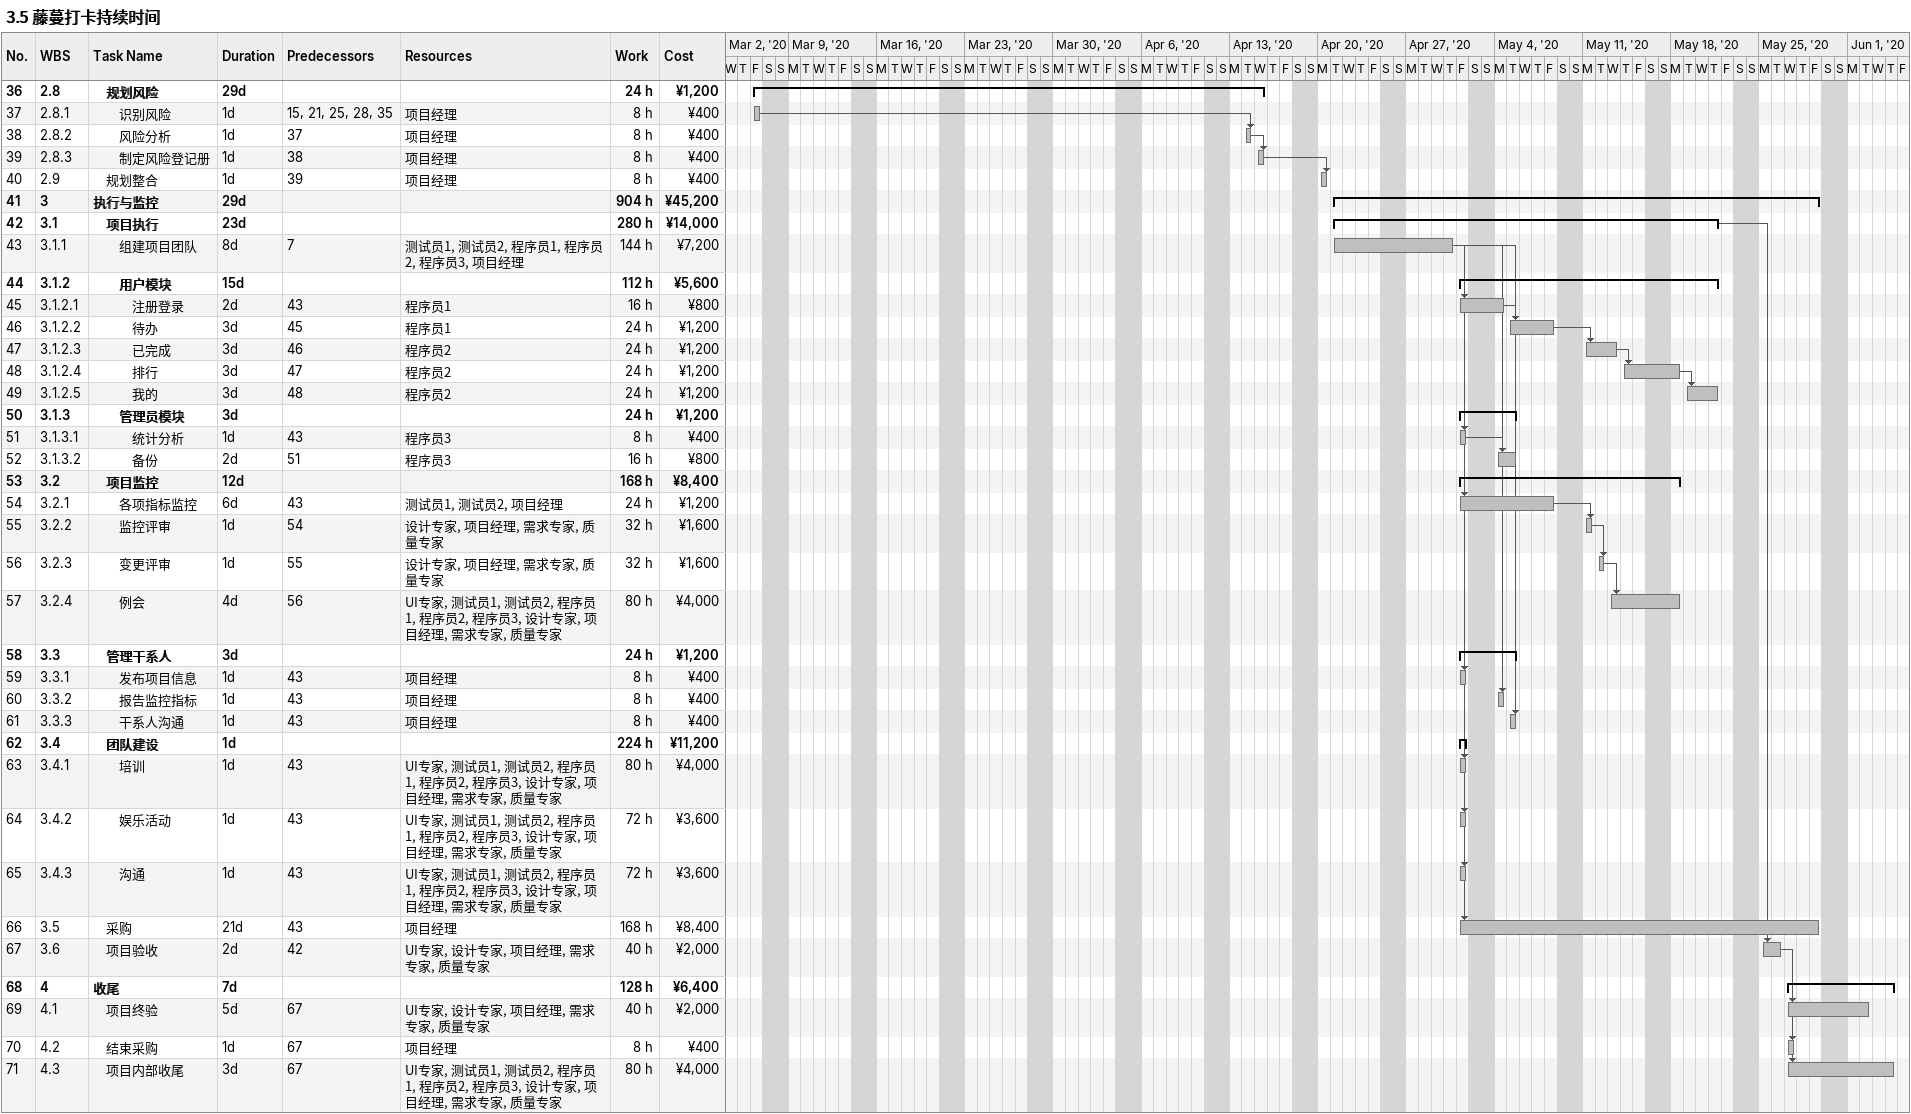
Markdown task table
3.5 藤蔓打卡持续时间

| ID | WBS | Task | Duration | Start | Finish | Predecessors | Resources | Work (h) | Cost (¥) |
|---|---|---|---|---|---|---|---|---|---|
| 36 | 2.8 | **规划风险** | 29d | 2020-03-06 | 2020-04-15 |  |  | 24 | 1200 |
| 37 | 2.8.1 | 识别风险 | 1d | 2020-03-06 | 2020-03-06 | 15, 21, 25, 28, 35 | 项目经理 | 8 | 400 |
| 38 | 2.8.2 | 风险分析 | 1d | 2020-04-14 | 2020-04-14 | 37 | 项目经理 | 8 | 400 |
| 39 | 2.8.3 | 制定风险登记册 | 1d | 2020-04-15 | 2020-04-15 | 38 | 项目经理 | 8 | 400 |
| 40 | 2.9 | 规划整合 | 1d | 2020-04-20 | 2020-04-20 | 39 | 项目经理 | 8 | 400 |
| 41 | 3 | **执行与监控** | 29d | 2020-04-21 | 2020-05-29 |  |  | 904 | 45200 |
| 42 | 3.1 | **项目执行** | 23d | 2020-04-21 | 2020-05-21 |  |  | 280 | 14000 |
| 43 | 3.1.1 | 组建项目团队 | 8d | 2020-04-21 | 2020-04-30 | 7 | 测试员1, 测试员2, 程序员1, 程序员2, 程序员3, 项目经理 | 144 | 7200 |
| 44 | 3.1.2 | **用户模块** | 15d | 2020-05-01 | 2020-05-21 |  |  | 112 | 5600 |
| 45 | 3.1.2.1 | 注册登录 | 2d | 2020-05-01 | 2020-05-04 | 43 | 程序员1 | 16 | 800 |
| 46 | 3.1.2.2 | 待办 | 3d | 2020-05-05 | 2020-05-08 | 45 | 程序员1 | 24 | 1200 |
| 47 | 3.1.2.3 | 已完成 | 3d | 2020-05-11 | 2020-05-13 | 46 | 程序员2 | 24 | 1200 |
| 48 | 3.1.2.4 | 排行 | 3d | 2020-05-14 | 2020-05-18 | 47 | 程序员2 | 24 | 1200 |
| 49 | 3.1.2.5 | 我的 | 3d | 2020-05-19 | 2020-05-21 | 48 | 程序员2 | 24 | 1200 |
| 50 | 3.1.3 | **管理员模块** | 3d | 2020-05-01 | 2020-05-05 |  |  | 24 | 1200 |
| 51 | 3.1.3.1 | 统计分析 | 1d | 2020-05-01 | 2020-05-01 | 43 | 程序员3 | 8 | 400 |
| 52 | 3.1.3.2 | 备份 | 2d | 2020-05-04 | 2020-05-05 | 51 | 程序员3 | 16 | 800 |
| 53 | 3.2 | **项目监控** | 12d | 2020-05-01 | 2020-05-18 |  |  | 168 | 8400 |
| 54 | 3.2.1 | 各项指标监控 | 6d | 2020-05-01 | 2020-05-08 | 43 | 测试员1, 测试员2, 项目经理 | 24 | 1200 |
| 55 | 3.2.2 | 监控评审 | 1d | 2020-05-11 | 2020-05-11 | 54 | 设计专家, 项目经理, 需求专家, 质量专家 | 32 | 1600 |
| 56 | 3.2.3 | 变更评审 | 1d | 2020-05-12 | 2020-05-12 | 55 | 设计专家, 项目经理, 需求专家, 质量专家 | 32 | 1600 |
| 57 | 3.2.4 | 例会 | 4d | 2020-05-13 | 2020-05-18 | 56 | UI专家, 测试员1, 测试员2, 程序员1, 程序员2, 程序员3, 设计专家, 项目经理, 需求专家, 质量专家 | 80 | 4000 |
| 58 | 3.3 | **管理干系人** | 3d | 2020-05-01 | 2020-05-05 |  |  | 24 | 1200 |
| 59 | 3.3.1 | 发布项目信息 | 1d | 2020-05-01 | 2020-05-01 | 43 | 项目经理 | 8 | 400 |
| 60 | 3.3.2 | 报告监控指标 | 1d | 2020-05-04 | 2020-05-04 | 43 | 项目经理 | 8 | 400 |
| 61 | 3.3.3 | 干系人沟通 | 1d | 2020-05-05 | 2020-05-05 | 43 | 项目经理 | 8 | 400 |
| 62 | 3.4 | **团队建设** | 1d | 2020-05-01 | 2020-05-01 |  |  | 224 | 11200 |
| 63 | 3.4.1 | 培训 | 1d | 2020-05-01 | 2020-05-01 | 43 | UI专家, 测试员1, 测试员2, 程序员1, 程序员2, 程序员3, 设计专家, 项目经理, 需求专家, 质量专家 | 80 | 4000 |
| 64 | 3.4.2 | 娱乐活动 | 1d | 2020-05-01 | 2020-05-01 | 43 | UI专家, 测试员1, 测试员2, 程序员1, 程序员2, 程序员3, 设计专家, 项目经理, 需求专家, 质量专家 | 72 | 3600 |
| 65 | 3.4.3 | 沟通 | 1d | 2020-05-01 | 2020-05-01 | 43 | UI专家, 测试员1, 测试员2, 程序员1, 程序员2, 程序员3, 设计专家, 项目经理, 需求专家, 质量专家 | 72 | 3600 |
| 66 | 3.5 | 采购 | 21d | 2020-05-01 | 2020-05-29 | 43 | 项目经理 | 168 | 8400 |
| 67 | 3.6 | 项目验收 | 2d | 2020-05-25 | 2020-05-26 | 42 | UI专家, 设计专家, 项目经理, 需求专家, 质量专家 | 40 | 2000 |
| 68 | 4 | **收尾** | 7d | 2020-05-27 | 2020-06-04 |  |  | 128 | 6400 |
| 69 | 4.1 | 项目终验 | 5d | 2020-05-27 | 2020-06-02 | 67 | UI专家, 设计专家, 项目经理, 需求专家, 质量专家 | 40 | 2000 |
| 70 | 4.2 | 结束采购 | 1d | 2020-05-27 | 2020-05-27 | 67 | 项目经理 | 8 | 400 |
| 71 | 4.3 | 项目内部收尾 | 3d | 2020-05-27 | 2020-06-04 | 67 | UI专家, 测试员1, 测试员2, 程序员1, 程序员2, 程序员3, 设计专家, 项目经理, 需求专家, 质量专家 | 80 | 4000 |
